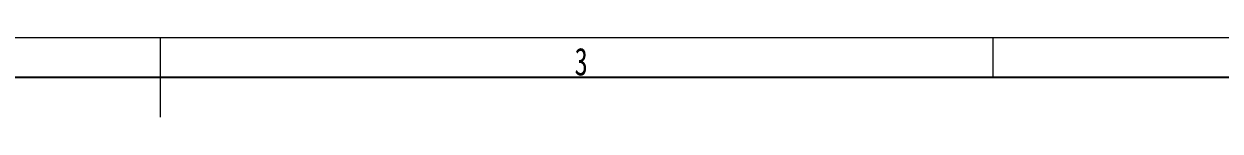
# Model space of a CAD drawing. Header units: millimetres. Extents: x 0 to 420, y -1 to 297.
# Drawn here: x 192.8 to 343.6, y 287 to 297 of the extents above; entities that cross this region are included whole.
import ezdxf

# ---------------------------------------------------------------- set-up
doc = ezdxf.new("R2010")
doc.units = ezdxf.units.MM
doc.styles.add('SLDTEXTSTYLE0', font='TXT', dxfattribs={"width": 0.7})

msp = doc.modelspace()

# ---------------------------------------------------------------- linework, layer by layer
at = {"color": 1, "linetype": 'Continuous', "lineweight": 18}
msp.add_line((420, 297), (0, 297), dxfattribs=at)
at = {"color": 190, "linetype": 'Continuous', "lineweight": 18}
for p, q in [((210, 297), (210, 292)), ((315, 297), (315, 292)), ((210, 292), (210, 287))]:
    msp.add_line(p, q, dxfattribs=at)
at = {"color": 190, "linetype": 'Continuous', "lineweight": 25}
msp.add_line((415, 292), (25, 292), dxfattribs=at)

# ---------------------------------------------------------------- texts
at = {"color": 5, "linetype": 'Continuous', "lineweight": 18, "insert": (263.0742, 295.7617), "char_height": 3.5, "attachment_point": 2, "style": 'SLDTEXTSTYLE0'}
msp.add_mtext('3', dxfattribs=at)

doc.saveas('drawing.dxf')
